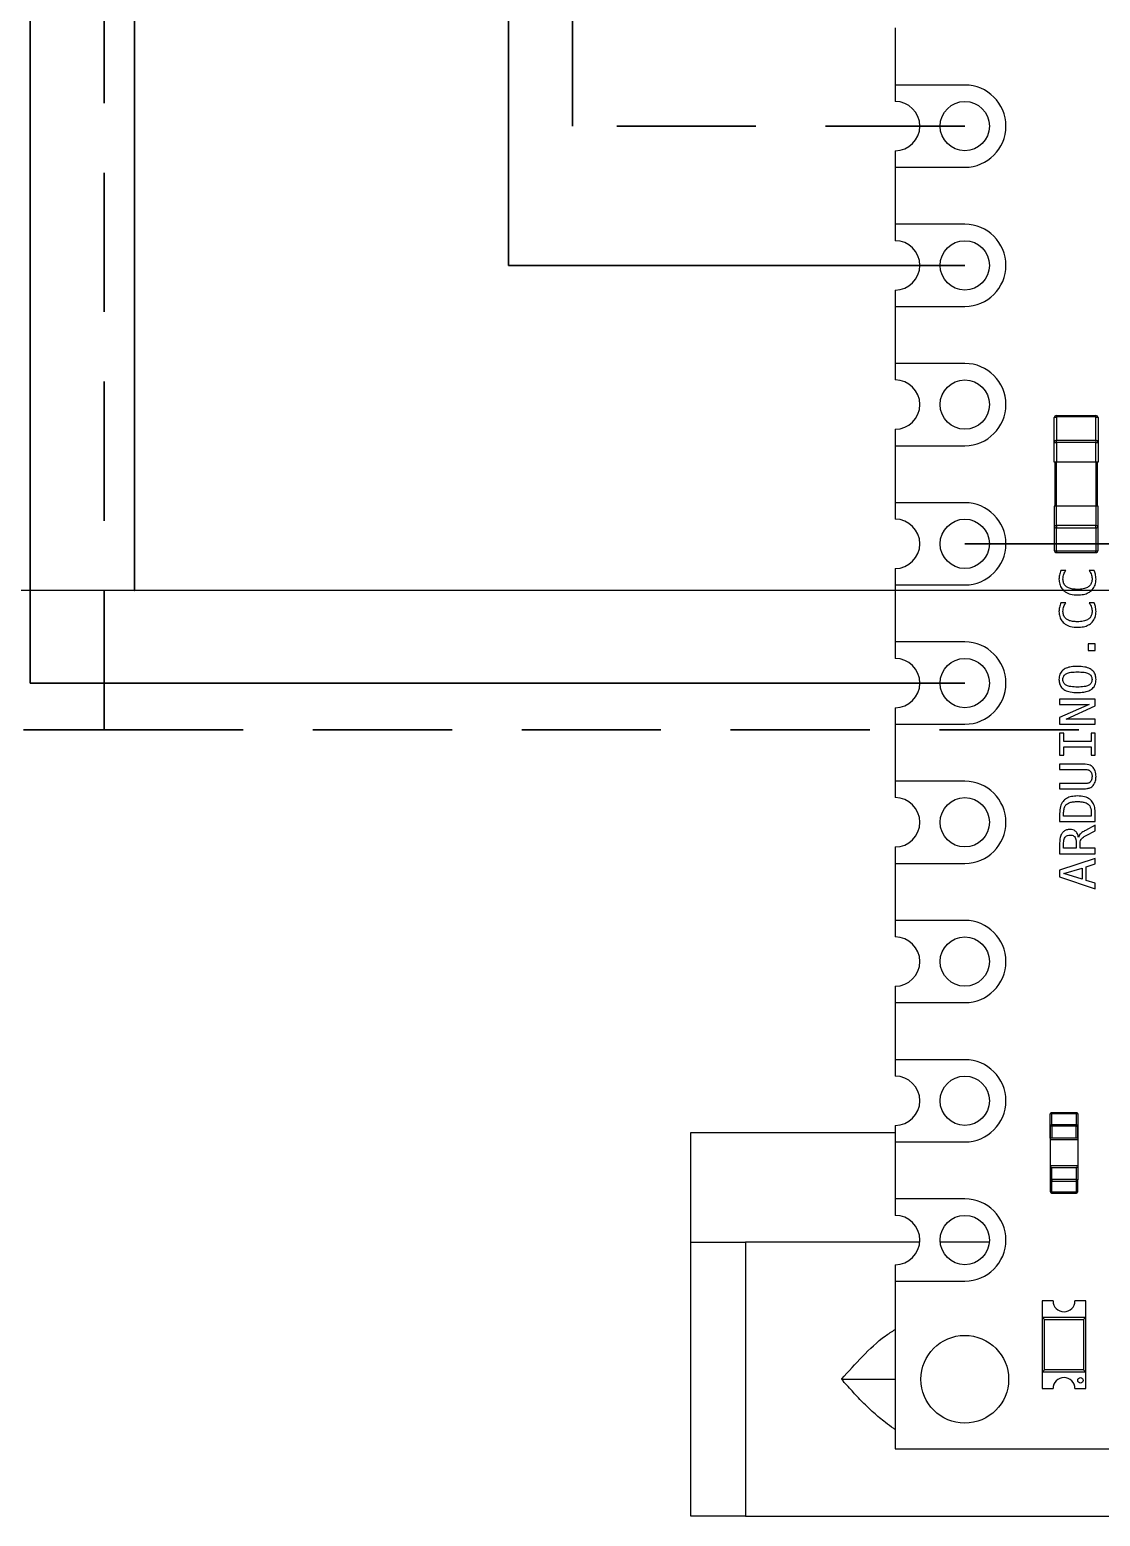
# Model space of a CAD drawing. Header units: millimetres. Extents: x 76 to 188, y 101 to 163.
# Drawn here: x 113.38 to 123.14, y 109 to 122.56 of the extents above; entities that cross this region are included whole.
import ezdxf

# ---------------------------------------------------------------- set-up
doc = ezdxf.new("R2010")
doc.units = ezdxf.units.MM
doc.header["$PDSIZE"] = -1
doc.linetypes.add('HIDDEN', pattern=[1.905, 1.27, -0.635])

msp = doc.modelspace()

# ---------------------------------------------------------------- linework, layer by layer
at = {"color": 5, "linetype": 'Continuous', "lineweight": 35}
for p, q in [((113.384, 116.599), (113.384, 149.599)), ((121.909, 116.599), (113.384, 116.599))]:
    msp.add_line(p, q, dxfattribs=at)
at = {"color": 30, "linetype": 'HIDDEN', "lineweight": 35}
for p, q in [((114.058, 116.174), (114.058, 134.846)), ((105.704, 116.174), (114.058, 116.174)), ((114.058, 116.174), (131.859, 116.174))]:
    msp.add_line(p, q, dxfattribs=at)
at = {"color": 30, "linetype": 'Continuous', "lineweight": 35}
msp.add_line((114.337, 117.444), (114.337, 134.616), dxfattribs=at)
at = {"color": 156, "linetype": 'Continuous', "lineweight": 35}
for p, q in [((117.747, 120.409), (117.747, 133.134)), ((121.909, 120.409), (117.747, 120.409))]:
    msp.add_line(p, q, dxfattribs=at)
at = {"color": 156, "linetype": 'HIDDEN', "lineweight": 35}
for p, q in [((118.332, 121.679), (118.332, 132.715)), ((121.909, 121.679), (118.332, 121.679))]:
    msp.add_line(p, q, dxfattribs=at)
at = {"color": 7, "linetype": 'Continuous', "lineweight": 25}
for p, q in [((121.274, 122.574), (121.274, 122.054)), ((121.274, 122.054), (121.274, 121.904)), ((121.909, 122.054), (121.274, 122.054)), ((121.274, 121.454), (121.274, 121.304)), ((121.274, 121.304), (121.909, 121.304)), ((121.274, 121.304), (121.274, 120.784)), ((121.274, 120.784), (121.274, 120.634)), ((121.909, 120.784), (121.274, 120.784)), ((121.274, 120.184), (121.274, 120.034)), ((121.274, 120.034), (121.909, 120.034)), ((121.274, 120.034), (121.274, 119.514)), ((121.274, 119.514), (121.274, 119.364)), ((121.909, 119.514), (121.274, 119.514)), ((121.274, 118.914), (121.274, 118.764)), ((122.724, 118.793), (122.724, 119.018)), ((122.746, 119.039), (123.103, 119.039)), ((122.746, 119.026), (122.746, 119.039)), ((123.103, 119.026), (122.746, 119.026)), ((122.746, 119.026), (122.746, 118.814)), ((123.103, 119.039), (123.103, 119.026)), ((123.103, 118.814), (123.103, 119.026)), ((123.124, 119.018), (123.124, 118.793)), ((122.724, 118.793), (122.746, 118.793)), ((122.724, 118.614), (122.724, 118.793)), ((122.746, 118.814), (123.103, 118.814)), ((122.746, 118.793), (122.746, 118.814)), ((123.103, 118.793), (122.746, 118.793)), ((122.746, 118.793), (122.746, 118.614)), ((123.103, 118.814), (123.103, 118.793)), ((123.103, 118.614), (123.103, 118.793)), ((123.103, 118.793), (123.124, 118.793)), ((123.124, 118.793), (123.124, 118.614)), ((121.274, 118.764), (121.909, 118.764)), ((121.274, 118.764), (121.274, 118.244)), ((122.746, 118.614), (122.724, 118.614)), ((122.731, 118.614), (122.731, 118.214)), ((123.103, 118.614), (122.746, 118.614)), ((122.746, 118.214), (122.746, 118.614)), ((123.124, 118.614), (123.103, 118.614)), ((123.103, 118.614), (123.103, 118.214)), ((123.118, 118.214), (123.118, 118.614)), ((121.274, 118.244), (121.274, 118.094)), ((121.909, 118.244), (121.274, 118.244)), ((122.724, 118.214), (122.724, 118.036)), ((122.746, 118.214), (122.724, 118.214)), ((122.746, 118.036), (122.746, 118.214)), ((123.103, 118.214), (122.746, 118.214)), ((123.103, 118.214), (123.103, 118.036)), ((123.124, 118.214), (123.103, 118.214)), ((123.124, 118.036), (123.124, 118.214)), ((122.724, 118.036), (122.746, 118.036)), ((122.724, 118.036), (122.724, 117.811)), ((123.103, 118.036), (122.746, 118.036)), ((122.746, 118.036), (122.746, 118.014)), ((122.746, 118.014), (123.103, 118.014)), ((122.746, 117.803), (122.746, 118.014)), ((123.103, 118.014), (123.103, 118.036)), ((123.103, 118.036), (123.124, 118.036)), ((123.103, 118.014), (123.103, 117.803)), ((123.124, 117.811), (123.124, 118.036)), ((123.103, 117.803), (122.746, 117.803)), ((122.746, 117.803), (122.746, 117.789)), ((122.746, 117.789), (123.103, 117.789)), ((123.103, 117.789), (123.103, 117.803)), ((121.274, 117.644), (121.274, 117.494)), ((122.831, 117.627), (122.786, 117.627)), ((123.088, 117.627), (123.043, 117.627)), ((121.274, 117.494), (121.909, 117.494)), ((121.274, 117.494), (121.274, 116.974)), ((122.831, 117.331), (122.786, 117.331)), ((123.088, 117.331), (123.043, 117.331)), ((121.909, 116.974), (121.274, 116.974)), ((121.274, 116.974), (121.274, 116.824)), ((123.033, 116.957), (123.033, 116.897)), ((123.099, 116.957), (123.033, 116.957)), ((123.033, 116.897), (123.099, 116.897)), ((123.099, 116.897), (123.099, 116.957)), ((121.274, 116.374), (121.274, 116.224)), ((123.099, 116.451), (122.774, 116.451)), ((122.774, 116.451), (122.774, 116.404)), ((123.042, 116.404), (122.774, 116.284)), ((122.774, 116.404), (123.042, 116.404)), ((122.832, 116.269), (123.099, 116.39)), ((123.099, 116.39), (123.099, 116.451)), ((121.274, 116.224), (121.909, 116.224)), ((121.274, 116.224), (121.274, 115.704)), ((122.774, 116.284), (122.774, 116.223)), ((122.774, 116.223), (123.099, 116.223)), ((123.099, 116.269), (122.832, 116.269)), ((123.099, 116.223), (123.099, 116.269)), ((122.774, 116.141), (122.774, 115.942)), ((122.811, 116.141), (122.774, 116.141)), ((122.811, 116.066), (122.811, 116.141)), ((123.062, 116.066), (122.811, 116.066)), ((123.099, 116.141), (123.062, 116.141)), ((123.062, 116.141), (123.062, 116.066)), ((123.099, 115.942), (123.099, 116.141)), ((122.774, 115.942), (122.811, 115.942)), ((122.811, 115.942), (122.811, 116.017)), ((122.811, 116.017), (123.062, 116.017)), ((123.062, 116.017), (123.062, 115.942)), ((123.062, 115.942), (123.099, 115.942)), ((122.974, 115.859), (122.774, 115.859)), ((122.774, 115.859), (122.774, 115.81)), ((122.774, 115.81), (122.995, 115.81)), ((121.909, 115.704), (121.274, 115.704)), ((121.274, 115.704), (121.274, 115.554)), ((122.774, 115.683), (122.774, 115.634)), ((122.994, 115.683), (122.774, 115.683)), ((122.774, 115.634), (122.974, 115.634)), ((122.774, 115.409), (122.774, 115.337)), ((122.81, 115.386), (122.81, 115.409)), ((123.063, 115.386), (122.81, 115.386)), ((123.063, 115.409), (123.063, 115.386)), ((123.099, 115.337), (123.099, 115.409)), ((122.774, 115.337), (123.099, 115.337)), ((123.099, 115.304), (123.01, 115.255)), ((123.017, 115.21), (123.099, 115.252)), ((123.099, 115.252), (123.099, 115.304)), ((122.774, 115.143), (122.774, 115.043)), ((122.81, 115.092), (122.81, 115.143)), ((122.926, 115.145), (122.926, 115.092)), ((122.962, 115.092), (122.962, 115.138)), ((121.274, 115.104), (121.274, 114.954)), ((122.774, 115.043), (123.099, 115.043)), ((123.099, 115), (122.774, 114.891)), ((122.926, 115.092), (122.81, 115.092)), ((123.099, 115.092), (122.962, 115.092)), ((123.099, 115.043), (123.099, 115.092)), ((123.099, 114.95), (123.099, 115)), ((121.274, 114.954), (121.909, 114.954)), ((121.274, 114.954), (121.274, 114.434)), ((122.774, 114.891), (122.774, 114.832)), ((122.813, 114.862), (122.979, 114.912)), ((122.979, 114.81), (122.813, 114.862)), ((122.979, 114.912), (122.979, 114.81)), ((123.015, 114.924), (123.099, 114.95)), ((123.015, 114.799), (123.015, 114.924)), ((122.774, 114.832), (123.099, 114.723)), ((123.099, 114.773), (123.015, 114.799)), ((123.099, 114.723), (123.099, 114.773)), ((121.909, 114.434), (121.274, 114.434)), ((121.274, 114.434), (121.274, 114.284)), ((121.274, 113.834), (121.274, 113.684)), ((121.274, 113.684), (121.909, 113.684)), ((121.274, 113.684), (121.274, 113.164)), ((121.274, 113.164), (121.274, 113.014)), ((121.909, 113.164), (121.274, 113.164)), ((122.704, 112.682), (122.925, 112.682)), ((121.274, 112.564), (121.274, 112.414)), ((122.689, 112.557), (122.689, 112.447)), ((122.689, 112.447), (122.689, 112.557)), ((122.69, 112.447), (122.69, 112.557)), ((122.704, 112.672), (122.925, 112.672)), ((122.704, 112.572), (122.925, 112.572)), ((122.704, 112.557), (122.704, 112.447)), ((122.925, 112.557), (122.704, 112.557)), ((122.925, 112.447), (122.925, 112.557)), ((122.939, 112.447), (122.939, 112.557)), ((122.939, 112.557), (122.939, 112.447)), ((122.939, 112.557), (122.939, 112.447)), ((119.409, 111.499), (119.409, 112.499)), ((121.274, 112.414), (121.909, 112.414)), ((121.274, 112.414), (121.274, 111.894)), ((122.689, 112.447), (122.689, 112.432)), ((122.689, 112.432), (122.689, 112.197)), ((122.939, 112.432), (122.689, 112.432)), ((122.925, 112.447), (122.704, 112.447)), ((122.939, 112.447), (122.939, 112.432)), ((122.939, 112.432), (122.939, 112.197)), ((122.689, 112.197), (122.689, 112.182)), ((122.939, 112.197), (122.689, 112.197)), ((122.689, 112.182), (122.689, 112.071)), ((122.704, 112.071), (122.704, 112.182)), ((122.704, 112.182), (122.925, 112.182)), ((122.925, 112.182), (122.925, 112.071)), ((122.939, 112.197), (122.939, 112.182)), ((122.939, 112.182), (122.939, 112.072)), ((122.925, 112.071), (122.704, 112.071)), ((122.704, 112.057), (122.925, 112.057)), ((121.909, 111.894), (121.274, 111.894)), ((121.274, 111.894), (121.274, 111.744)), ((122.925, 111.957), (122.704, 111.957)), ((122.704, 111.947), (122.925, 111.947)), ((119.409, 108.999), (119.409, 111.499)), ((119.409, 111.499), (119.909, 111.499)), ((119.909, 111.499), (119.909, 108.999)), ((121.498, 111.499), (119.909, 111.499)), ((122.133, 111.499), (121.685, 111.499)), ((121.274, 111.294), (121.274, 111.144)), ((121.274, 111.144), (121.909, 111.144)), ((121.274, 111.144), (121.274, 109.614)), ((122.714, 110.964), (122.614, 110.964)), ((122.614, 110.964), (122.614, 110.814)), ((123.014, 110.964), (122.914, 110.964)), ((123.014, 110.814), (123.014, 110.964)), ((122.614, 110.814), (122.614, 110.314)), ((122.614, 110.814), (122.636, 110.793)), ((122.614, 110.814), (123.014, 110.814)), ((122.636, 110.336), (122.636, 110.793)), ((122.636, 110.793), (122.992, 110.793)), ((123.014, 110.814), (122.992, 110.793)), ((122.992, 110.793), (122.992, 110.336)), ((123.014, 110.314), (123.014, 110.814)), ((122.614, 110.314), (122.636, 110.336)), ((123.014, 110.314), (122.614, 110.314)), ((122.614, 110.314), (122.614, 110.164)), ((122.992, 110.336), (122.636, 110.336)), ((123.014, 110.314), (122.992, 110.336)), ((123.014, 110.164), (123.014, 110.314)), ((122.614, 110.164), (122.714, 110.164)), ((122.914, 110.164), (123.014, 110.164)), ((121.274, 109.614), (123.844, 109.614)), ((119.909, 108.999), (119.409, 108.999)), ((119.909, 108.999), (123.752, 108.999))]:
    msp.add_line(p, q, dxfattribs=at)
at = {"color": 6, "linetype": 'Continuous', "lineweight": 35}
msp.add_line((121.909, 117.869), (139.78, 117.869), dxfattribs=at)
at = {"color": 30, "linetype": 'Continuous', "lineweight": 25}
msp.add_line((133.168, 117.444), (105.704, 117.444), dxfattribs=at)
at = {"color": 1, "linetype": 'Continuous', "lineweight": 25}
for p, q in [((119.409, 112.499), (121.274, 112.499)), ((120.784, 110.249), (121.274, 110.249))]:
    msp.add_line(p, q, dxfattribs=at)
at = {"color": 7, "linetype": 'Continuous', "lineweight": 25, "flags": 128}
for points in [[(122.724, 119.018), (122.725, 119.02), (122.726, 119.021), (122.728, 119.022), (122.731, 119.023), (122.734, 119.024), (122.737, 119.025), (122.741, 119.025), (122.746, 119.026)], [(123.103, 119.026), (123.107, 119.025), (123.111, 119.025), (123.115, 119.024), (123.118, 119.023), (123.121, 119.022), (123.123, 119.021), (123.124, 119.02), (123.124, 119.018)], [(122.724, 117.811), (122.725, 117.809), (122.726, 117.808), (122.728, 117.807), (122.731, 117.805), (122.734, 117.804), (122.737, 117.804), (122.741, 117.803), (122.746, 117.803)], [(123.103, 117.803), (123.107, 117.803), (123.111, 117.804), (123.115, 117.804), (123.118, 117.805), (123.121, 117.807), (123.123, 117.808), (123.124, 117.809), (123.124, 117.811)]]:
    msp.add_lwpolyline(points, dxfattribs=at)
at = {"color": 7, "linetype": 'Continuous', "lineweight": 25}
for centre, radius in [((121.909, 121.679), 0.225), ((121.909, 120.409), 0.225), ((121.909, 119.139), 0.225), ((121.909, 117.869), 0.225), ((121.909, 116.599), 0.225), ((121.909, 115.329), 0.225), ((121.909, 114.059), 0.225), ((121.909, 112.789), 0.225), ((121.909, 111.519), 0.225), ((121.909, 110.249), 0.4), ((122.964, 110.239), 0.025)]:
    msp.add_circle(centre, radius, dxfattribs=at)
for centre, radius, start, end in [((121.909, 121.679), 0.375, 270, 90), ((121.274, 121.679), 0.225, 270, 90), ((121.909, 120.409), 0.375, 270, 90), ((121.274, 120.409), 0.225, 270, 90), ((121.909, 119.139), 0.375, 270, 90), ((121.274, 119.139), 0.225, 270, 90), ((122.746, 119.018), 0.0213, 90, 180), ((123.103, 119.018), 0.0213, 0, 90), ((122.746, 118.793), 0.0212, 90, 180), ((123.103, 118.793), 0.0212, 0, 90), ((121.909, 117.869), 0.375, 270, 90), ((121.274, 117.869), 0.225, 270, 90), ((122.746, 118.036), 0.0213, 180, 270), ((123.103, 118.036), 0.0213, 270, 0), ((122.746, 117.811), 0.0212, 180, 270), ((123.103, 117.811), 0.0212, 270, 0), ((121.909, 116.599), 0.375, 270, 90), ((121.274, 116.599), 0.225, 270, 90), ((121.909, 115.329), 0.375, 270, 90), ((121.274, 115.329), 0.225, 270, 90), ((121.909, 114.059), 0.375, 270, 90), ((121.274, 114.059), 0.225, 270, 90), ((121.909, 112.789), 0.375, 270, 90), ((121.274, 112.789), 0.225, 270, 90), ((121.909, 111.519), 0.375, 270, 90), ((121.274, 111.519), 0.225, 270, 90), ((122.814, 110.964), 0.1, 180, 0), ((122.814, 110.164), 0.1, 0, 180)]:
    msp.add_arc(centre, radius, start, end, dxfattribs=at)
for points, knots in [([(122.786, 117.627), (122.78, 117.613), (122.77, 117.587), (122.769, 117.56), (122.768, 117.547)], [0, 0, 0, 0, 0.550622, 1, 1, 1, 1]), ([(122.804, 117.547), (122.805, 117.563), (122.808, 117.592), (122.824, 117.616), (122.831, 117.627)], [0, 0, 0, 0, 0.5518065, 1, 1, 1, 1]), ([(123.043, 117.627), (123.051, 117.613), (123.067, 117.588), (123.069, 117.56), (123.07, 117.547)], [0, 0, 0, 0, 0.565076, 1, 1, 1, 1]), ([(123.106, 117.547), (123.105, 117.563), (123.103, 117.59), (123.092, 117.616), (123.088, 117.627)], [0, 0, 0, 0, 0.565908, 1, 1, 1, 1]), ([(122.768, 117.547), (122.769, 117.532), (122.771, 117.502), (122.791, 117.461), (122.825, 117.428), (122.876, 117.406), (122.916, 117.404), (122.937, 117.403)], [0, 0, 0, 0, 0.187791, 0.357614, 0.528733, 0.745627, 1, 1, 1, 1]), ([(122.937, 117.453), (122.922, 117.454), (122.894, 117.455), (122.857, 117.464), (122.827, 117.482), (122.807, 117.511), (122.805, 117.535), (122.804, 117.547)], [0, 0, 0, 0, 0.245588, 0.446606, 0.614661, 0.797256, 1, 1, 1, 1]), ([(123.07, 117.547), (123.069, 117.537), (123.068, 117.516), (123.053, 117.489), (123.026, 117.468), (122.986, 117.455), (122.954, 117.454), (122.937, 117.453)], [0, 0, 0, 0, 0.1746375, 0.3308355, 0.4916654, 0.7162997, 1, 1, 1, 1]), ([(122.937, 117.403), (122.955, 117.404), (122.99, 117.405), (123.036, 117.421), (123.075, 117.45), (123.102, 117.494), (123.104, 117.529), (123.106, 117.547)], [0, 0, 0, 0, 0.219372, 0.408732, 0.582189, 0.780255, 1, 1, 1, 1]), ([(122.786, 117.331), (122.78, 117.317), (122.77, 117.292), (122.769, 117.265), (122.768, 117.252)], [0, 0, 0, 0, 0.550622, 1, 1, 1, 1]), ([(122.804, 117.252), (122.805, 117.268), (122.808, 117.297), (122.824, 117.321), (122.831, 117.331)], [0, 0, 0, 0, 0.5518065, 1, 1, 1, 1]), ([(123.043, 117.331), (123.051, 117.318), (123.067, 117.293), (123.069, 117.265), (123.07, 117.252)], [0, 0, 0, 0, 0.565076, 1, 1, 1, 1]), ([(123.106, 117.252), (123.105, 117.268), (123.103, 117.295), (123.092, 117.321), (123.088, 117.331)], [0, 0, 0, 0, 0.565908, 1, 1, 1, 1]), ([(122.768, 117.252), (122.769, 117.237), (122.771, 117.206), (122.791, 117.166), (122.825, 117.133), (122.876, 117.111), (122.916, 117.109), (122.937, 117.108)], [0, 0, 0, 0, 0.187791, 0.357614, 0.528733, 0.745627, 1, 1, 1, 1]), ([(122.937, 117.158), (122.922, 117.159), (122.894, 117.16), (122.857, 117.169), (122.827, 117.186), (122.807, 117.216), (122.805, 117.24), (122.804, 117.252)], [0, 0, 0, 0, 0.245588, 0.446606, 0.614661, 0.797256, 1, 1, 1, 1]), ([(123.07, 117.252), (123.069, 117.242), (123.068, 117.221), (123.053, 117.194), (123.026, 117.173), (122.986, 117.16), (122.954, 117.159), (122.937, 117.158)], [0, 0, 0, 0, 0.174638, 0.330836, 0.491665, 0.7163, 1, 1, 1, 1]), ([(122.937, 117.108), (122.955, 117.109), (122.99, 117.11), (123.036, 117.126), (123.075, 117.155), (123.102, 117.199), (123.104, 117.234), (123.106, 117.252)], [0, 0, 0, 0, 0.219372, 0.408732, 0.582189, 0.780255, 1, 1, 1, 1]), ([(122.937, 116.751), (122.918, 116.751), (122.883, 116.75), (122.836, 116.738), (122.798, 116.716), (122.772, 116.679), (122.769, 116.648), (122.768, 116.632)], [0, 0, 0, 0, 0.245647, 0.446239, 0.61334, 0.795693, 1, 1, 1, 1]), ([(123.106, 116.632), (123.105, 116.646), (123.103, 116.672), (123.084, 116.707), (123.05, 116.733), (122.999, 116.749), (122.959, 116.751), (122.937, 116.751)], [0, 0, 0, 0, 0.1760245, 0.3323137, 0.4921857, 0.7161563, 1, 1, 1, 1]), ([(122.768, 116.632), (122.769, 116.618), (122.771, 116.592), (122.79, 116.557), (122.824, 116.53), (122.875, 116.515), (122.915, 116.513), (122.937, 116.512)], [0, 0, 0, 0, 0.1753663, 0.3313357, 0.4911679, 0.7154325, 1, 1, 1, 1]), ([(122.804, 116.632), (122.804, 116.638), (122.805, 116.648), (122.811, 116.664), (122.821, 116.676), (122.842, 116.69), (122.882, 116.7), (122.916, 116.7), (122.937, 116.701)], [0, 0, 0, 0, 0.101877, 0.194415, 0.285195, 0.382211, 0.635149, 1, 1, 1, 1]), ([(122.937, 116.563), (122.916, 116.563), (122.882, 116.564), (122.842, 116.574), (122.821, 116.588), (122.811, 116.6), (122.805, 116.615), (122.804, 116.626), (122.804, 116.632)], [0, 0, 0, 0, 0.365349, 0.618632, 0.715726, 0.80641, 0.898638, 1, 1, 1, 1]), ([(122.937, 116.701), (122.957, 116.7), (122.992, 116.7), (123.032, 116.69), (123.053, 116.676), (123.063, 116.664), (123.069, 116.648), (123.069, 116.638), (123.07, 116.632)], [0, 0, 0, 0, 0.365102, 0.617803, 0.714666, 0.805409, 0.898006, 1, 1, 1, 1]), ([(122.937, 116.512), (122.956, 116.513), (122.991, 116.514), (123.038, 116.526), (123.076, 116.548), (123.102, 116.585), (123.104, 116.616), (123.106, 116.632)], [0, 0, 0, 0, 0.246429, 0.447099, 0.613648, 0.795597, 1, 1, 1, 1]), ([(123.07, 116.632), (123.069, 116.626), (123.069, 116.615), (123.063, 116.6), (123.053, 116.588), (123.032, 116.574), (122.992, 116.564), (122.957, 116.563), (122.937, 116.563)], [0, 0, 0, 0, 0.101513, 0.193878, 0.284697, 0.381935, 0.635235, 1, 1, 1, 1]), ([(123.08, 115.828), (123.074, 115.834), (123.063, 115.846), (123.027, 115.859), (122.997, 115.859), (122.974, 115.859)], [0, 0, 0, 0, 0.207353, 0.42194, 1, 1, 1, 1]), ([(122.995, 115.81), (123.007, 115.811), (123.021, 115.811), (123.038, 115.807), (123.042, 115.805), (123.044, 115.804)], [0, 0, 0, 0, 0.717189, 0.872096, 1, 1, 1, 1]), ([(123.044, 115.804), (123.048, 115.801), (123.057, 115.794), (123.068, 115.774), (123.069, 115.757), (123.07, 115.747)], [0, 0, 0, 0, 0.252444, 0.514778, 1, 1, 1, 1]), ([(123.106, 115.747), (123.105, 115.764), (123.103, 115.794), (123.087, 115.818), (123.08, 115.828)], [0, 0, 0, 0, 0.58753, 1, 1, 1, 1]), ([(122.974, 115.634), (122.99, 115.635), (123.015, 115.635), (123.047, 115.641), (123.067, 115.651), (123.076, 115.66), (123.08, 115.665)], [0, 0, 0, 0, 0.4087807, 0.6727887, 0.837885, 1, 1, 1, 1]), ([(123.044, 115.689), (123.041, 115.688), (123.036, 115.685), (123.019, 115.683), (123.005, 115.683), (122.994, 115.683)], [0, 0, 0, 0, 0.165354, 0.378719, 1, 1, 1, 1]), ([(123.07, 115.747), (123.069, 115.74), (123.069, 115.726), (123.063, 115.71), (123.054, 115.697), (123.047, 115.692), (123.044, 115.689)], [0, 0, 0, 0, 0.322958, 0.602525, 0.80327, 1, 1, 1, 1]), ([(123.08, 115.665), (123.088, 115.678), (123.104, 115.703), (123.105, 115.733), (123.106, 115.747)], [0, 0, 0, 0, 0.529357, 1, 1, 1, 1]), ([(122.937, 115.569), (122.918, 115.568), (122.884, 115.567), (122.837, 115.55), (122.8, 115.52), (122.777, 115.47), (122.775, 115.431), (122.774, 115.409)], [0, 0, 0, 0, 0.215675, 0.394837, 0.554647, 0.754765, 1, 1, 1, 1]), ([(123.099, 115.409), (123.098, 115.428), (123.097, 115.462), (123.08, 115.508), (123.049, 115.544), (122.998, 115.566), (122.959, 115.568), (122.937, 115.569)], [0, 0, 0, 0, 0.212059, 0.388807, 0.54819, 0.750597, 1, 1, 1, 1]), ([(122.81, 115.409), (122.811, 115.422), (122.812, 115.446), (122.823, 115.479), (122.843, 115.5), (122.87, 115.511), (122.901, 115.517), (122.924, 115.518), (122.937, 115.518)], [0, 0, 0, 0, 0.207764, 0.372513, 0.514452, 0.643367, 0.803451, 1, 1, 1, 1]), ([(122.937, 115.518), (122.949, 115.518), (122.971, 115.517), (123.002, 115.512), (123.025, 115.502), (123.043, 115.488), (123.055, 115.466), (123.062, 115.439), (123.063, 115.419), (123.063, 115.409)], [0, 0, 0, 0, 0.187563, 0.342119, 0.468122, 0.57525, 0.693716, 0.832869, 1, 1, 1, 1]), ([(122.868, 115.264), (122.858, 115.264), (122.838, 115.262), (122.811, 115.248), (122.79, 115.223), (122.776, 115.187), (122.775, 115.159), (122.774, 115.143)], [0, 0, 0, 0, 0.180632, 0.343604, 0.510239, 0.731462, 1, 1, 1, 1]), ([(122.946, 115.191), (122.943, 115.203), (122.939, 115.225), (122.919, 115.249), (122.894, 115.263), (122.877, 115.264), (122.868, 115.264)], [0, 0, 0, 0, 0.303647, 0.57082, 0.776343, 1, 1, 1, 1]), ([(123.01, 115.255), (122.999, 115.249), (122.981, 115.239), (122.956, 115.219), (122.949, 115.201), (122.946, 115.191)], [0, 0, 0, 0, 0.407594, 0.664037, 1, 1, 1, 1]), ([(122.81, 115.143), (122.811, 115.151), (122.811, 115.165), (122.817, 115.185), (122.829, 115.201), (122.846, 115.212), (122.861, 115.213), (122.868, 115.213)], [0, 0, 0, 0, 0.227617, 0.419543, 0.589555, 0.782819, 1, 1, 1, 1]), ([(122.868, 115.213), (122.875, 115.213), (122.887, 115.212), (122.904, 115.205), (122.917, 115.191), (122.924, 115.17), (122.925, 115.154), (122.926, 115.145)], [0, 0, 0, 0, 0.19366, 0.360007, 0.519884, 0.73344, 1, 1, 1, 1]), ([(122.962, 115.138), (122.962, 115.146), (122.963, 115.161), (122.974, 115.181), (122.993, 115.196), (123.008, 115.205), (123.017, 115.21)], [0, 0, 0, 0, 0.2473277, 0.4619451, 0.685865, 1, 1, 1, 1]), ([(120.784, 110.249), (120.785, 110.25), (120.848, 110.32), (120.974, 110.459), (121.135, 110.615), (121.244, 110.684), (121.274, 110.704)], [0, 0, 0, 0, 0.005272, 0.420818, 0.838813, 1, 1, 1, 1]), ([(121.274, 109.792), (121.27, 109.794), (121.239, 109.813), (121.172, 109.863), (121.077, 109.943), (120.976, 110.04), (120.88, 110.142), (120.817, 110.213), (120.785, 110.249), (120.784, 110.249)], [0, 0, 0, 0, 0.0218224, 0.1634511, 0.3695708, 0.5767882, 0.7856857, 0.9947441, 1, 1, 1, 1])]:
    msp.add_open_spline(points, degree=3, knots=knots, dxfattribs=at)
for points in [[(122.689, 112.667), (122.69, 112.669), (122.69, 112.673), (122.693, 112.678), (122.698, 112.681), (122.702, 112.682), (122.704, 112.682)], [(122.704, 112.682), (122.704, 112.682), (122.704, 112.681), (122.704, 112.679), (122.704, 112.676), (122.704, 112.674), (122.704, 112.672)], [(122.925, 112.682), (122.925, 112.682), (122.925, 112.681), (122.925, 112.679), (122.925, 112.676), (122.925, 112.674), (122.925, 112.672)], [(122.925, 112.682), (122.927, 112.682), (122.931, 112.681), (122.935, 112.678), (122.939, 112.673), (122.939, 112.669), (122.939, 112.667)], [(122.704, 112.672), (122.702, 112.672), (122.698, 112.672), (122.693, 112.671), (122.69, 112.669), (122.69, 112.668), (122.689, 112.667)], [(122.689, 112.557), (122.689, 112.559), (122.689, 112.562), (122.689, 112.586), (122.689, 112.621), (122.689, 112.652), (122.689, 112.667)], [(122.689, 112.557), (122.69, 112.559), (122.69, 112.563), (122.693, 112.568), (122.698, 112.571), (122.702, 112.572), (122.704, 112.572)], [(122.704, 112.557), (122.702, 112.557), (122.698, 112.557), (122.693, 112.557), (122.69, 112.557), (122.69, 112.557), (122.689, 112.557)], [(122.704, 112.572), (122.704, 112.573), (122.704, 112.576), (122.704, 112.598), (122.704, 112.63), (122.704, 112.658), (122.704, 112.672)], [(122.704, 112.572), (122.704, 112.572), (122.704, 112.571), (122.704, 112.568), (122.704, 112.563), (122.704, 112.559), (122.704, 112.557)], [(122.925, 112.672), (122.925, 112.658), (122.925, 112.63), (122.925, 112.598), (122.925, 112.576), (122.925, 112.573), (122.925, 112.572)], [(122.939, 112.667), (122.939, 112.668), (122.939, 112.669), (122.935, 112.671), (122.931, 112.672), (122.927, 112.672), (122.925, 112.672)], [(122.925, 112.572), (122.925, 112.572), (122.925, 112.571), (122.925, 112.568), (122.925, 112.563), (122.925, 112.559), (122.925, 112.557)], [(122.925, 112.572), (122.927, 112.572), (122.931, 112.571), (122.935, 112.568), (122.939, 112.563), (122.939, 112.559), (122.939, 112.557)], [(122.925, 112.557), (122.927, 112.557), (122.931, 112.557), (122.935, 112.557), (122.939, 112.557), (122.939, 112.557), (122.939, 112.557)], [(122.939, 112.667), (122.939, 112.652), (122.939, 112.621), (122.939, 112.586), (122.939, 112.562), (122.939, 112.559), (122.939, 112.557)], [(122.704, 112.447), (122.702, 112.447), (122.698, 112.447), (122.693, 112.447), (122.69, 112.447), (122.69, 112.447), (122.689, 112.447)], [(122.939, 112.447), (122.939, 112.447), (122.939, 112.447), (122.935, 112.447), (122.931, 112.447), (122.927, 112.447), (122.925, 112.447)], [(122.704, 112.182), (122.702, 112.182), (122.698, 112.182), (122.693, 112.182), (122.69, 112.182), (122.69, 112.182), (122.689, 112.182)], [(122.939, 112.182), (122.939, 112.182), (122.939, 112.182), (122.935, 112.182), (122.931, 112.182), (122.927, 112.182), (122.925, 112.182)], [(122.689, 112.071), (122.69, 112.071), (122.69, 112.071), (122.693, 112.071), (122.698, 112.071), (122.702, 112.071), (122.704, 112.071)], [(122.704, 112.057), (122.702, 112.057), (122.698, 112.058), (122.693, 112.061), (122.69, 112.066), (122.69, 112.069), (122.689, 112.071)], [(122.689, 112.071), (122.689, 112.07), (122.689, 112.067), (122.689, 112.043), (122.689, 112.008), (122.689, 111.977), (122.689, 111.961)], [(122.704, 112.071), (122.704, 112.069), (122.704, 112.066), (122.704, 112.061), (122.704, 112.058), (122.704, 112.057), (122.704, 112.057)], [(122.704, 111.957), (122.704, 111.971), (122.704, 111.999), (122.704, 112.031), (122.704, 112.053), (122.704, 112.056), (122.704, 112.057)], [(122.925, 112.071), (122.927, 112.071), (122.931, 112.071), (122.935, 112.071), (122.939, 112.071), (122.939, 112.071), (122.939, 112.071)], [(122.925, 112.071), (122.925, 112.069), (122.925, 112.066), (122.925, 112.061), (122.925, 112.058), (122.925, 112.057), (122.925, 112.057)], [(122.939, 112.071), (122.939, 112.069), (122.939, 112.066), (122.935, 112.061), (122.931, 112.058), (122.927, 112.057), (122.925, 112.057)], [(122.925, 112.057), (122.925, 112.056), (122.925, 112.053), (122.925, 112.031), (122.925, 111.999), (122.925, 111.971), (122.925, 111.957)], [(122.939, 111.961), (122.939, 111.977), (122.939, 112.008), (122.939, 112.043), (122.939, 112.067), (122.939, 112.07), (122.939, 112.071)], [(122.704, 111.957), (122.702, 111.957), (122.698, 111.957), (122.693, 111.958), (122.69, 111.96), (122.69, 111.961), (122.689, 111.961)], [(122.689, 111.961), (122.69, 111.959), (122.69, 111.956), (122.693, 111.951), (122.698, 111.948), (122.702, 111.947), (122.704, 111.947)], [(122.704, 111.957), (122.704, 111.955), (122.704, 111.952), (122.704, 111.949), (122.704, 111.947), (122.704, 111.947), (122.704, 111.947)], [(122.939, 111.961), (122.939, 111.961), (122.939, 111.96), (122.935, 111.958), (122.931, 111.957), (122.927, 111.957), (122.925, 111.957)], [(122.925, 111.947), (122.927, 111.947), (122.931, 111.948), (122.935, 111.951), (122.939, 111.956), (122.939, 111.959), (122.939, 111.961)], [(122.925, 111.957), (122.925, 111.955), (122.925, 111.952), (122.925, 111.949), (122.925, 111.947), (122.925, 111.947), (122.925, 111.947)]]:
    msp.add_open_spline(points, degree=3, dxfattribs=at)
at = {"color": 30, "linetype": 'Continuous', "lineweight": 35}
for p in [(114.337, 117.444), (114.058, 116.174)]:
    msp.add_point(p, dxfattribs=at)

doc.saveas('drawing.dxf')
